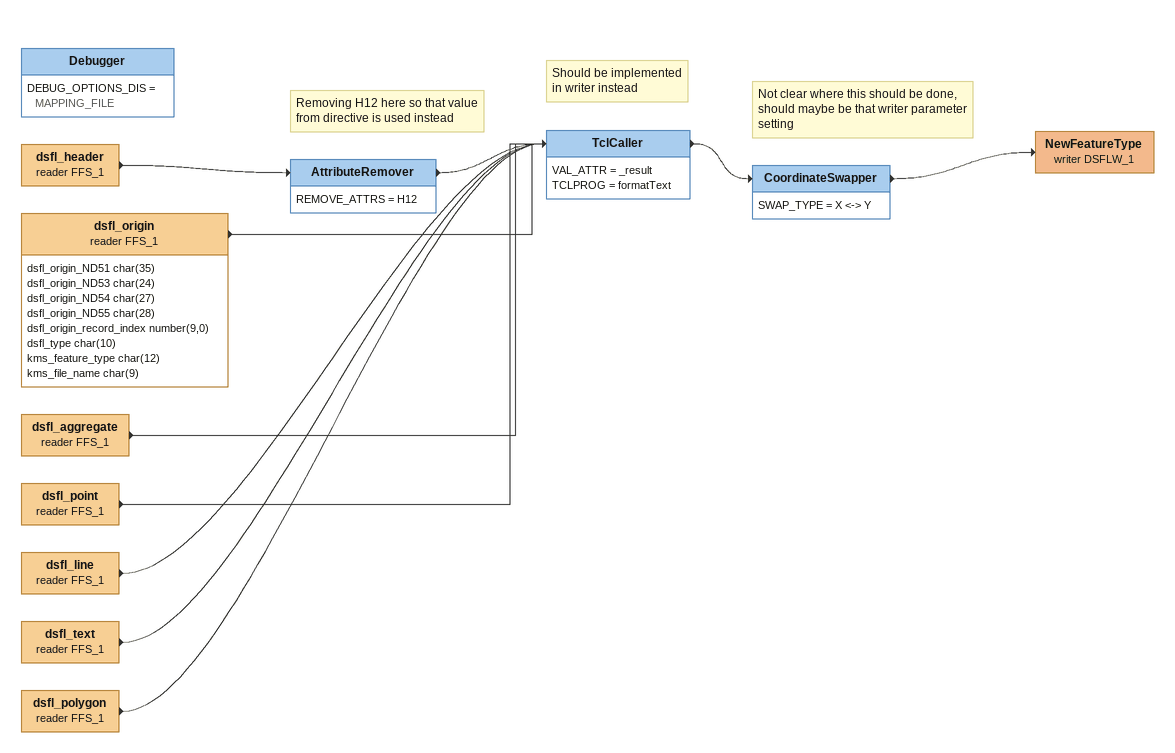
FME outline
Debugger
    DEBUG_OPTIONS_DIS = MAPPING_FILE
dsfl_header (reader FFS_1)
    -> AttributeRemover
Note: Removing H12 here so that value / from directive is used instead
AttributeRemover
    REMOVE_ATTRS = H12
    -> TclCaller
dsfl_origin (reader FFS_1)
    attributes: dsfl_origin_ND51 char(35), dsfl_origin_ND53 char(24), dsfl_origin_ND54 char(27), dsfl_origin_ND55 char(28), dsfl_origin_record_index number(9,0), dsfl_type char(10), kms_feature_type char(12), kms_file_name char(9)
    -> TclCaller
dsfl_aggregate (reader FFS_1)
    -> TclCaller
dsfl_point (reader FFS_1)
    -> TclCaller
dsfl_line (reader FFS_1)
    -> TclCaller
dsfl_text (reader FFS_1)
    -> TclCaller
dsfl_polygon (reader FFS_1)
    -> TclCaller
Note: Should be implemented / in writer instead
TclCaller
    VAL_ATTR = _result
    TCLPROG = formatText
    -> CoordinateSwapper
Note: Not clear where this should be done, should maybe be that writer parameter setting
CoordinateSwapper
    SWAP_TYPE = X <-> Y
    -> NewFeatureType (writer DSFLW_1)
NewFeatureType (writer DSFLW_1)
